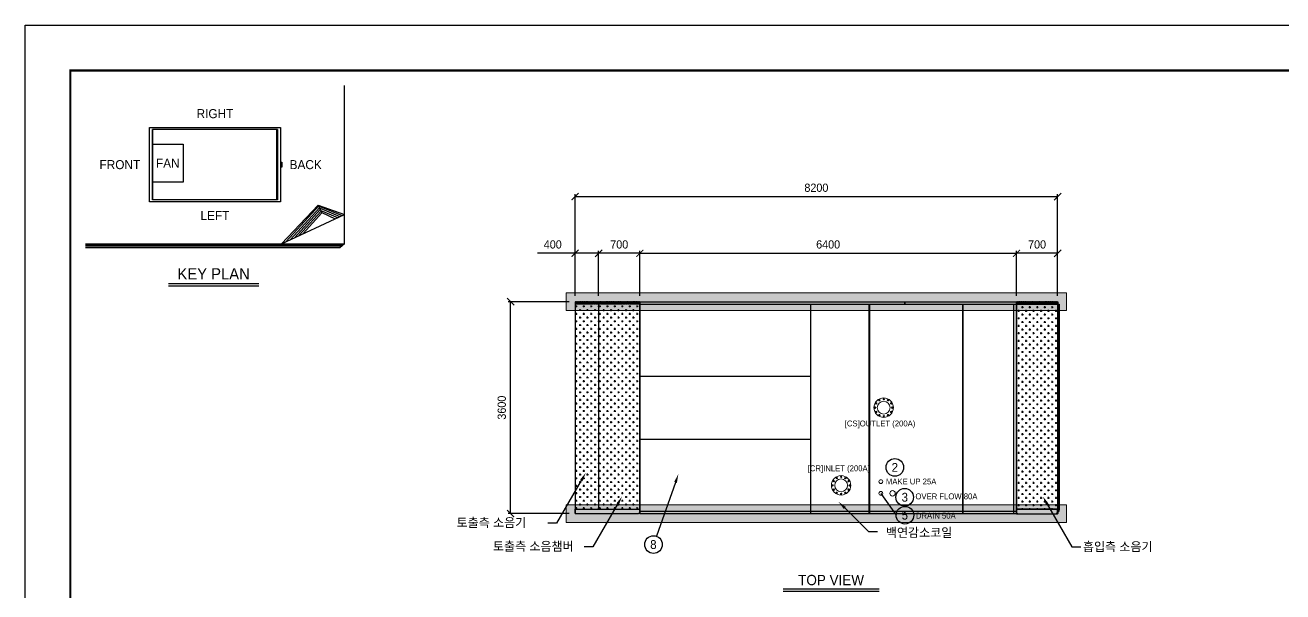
# Model space of a CAD drawing. Header units: millimetres. Extents: x 1817 to 34080, y 1746 to 24560.
# Drawn here: x 1817 to 23189, y 14934 to 24560 of the extents above; entities that cross this region are included whole.
import ezdxf
from ezdxf import colors
from ezdxf.entities.mleader import LeaderData, LeaderLine
from ezdxf.enums import TextEntityAlignment as Align
from ezdxf.math import Vec2, Vec3

# ---------------------------------------------------------------- set-up
doc = ezdxf.new("R2010")
doc.units = ezdxf.units.MM
for name, color, linetype in [('1.냉각탑', 8, 'Continuous'), ('SMS', 220, 'Continuous'), ('냉각탑', 4, 'Continuous'), ('냉각탑_box', 1, 'Continuous'), ('냉각탑_dim', 1, 'Continuous'), ('냉각탑_form', 1, 'Continuous'), ('냉각탑_text', 3, 'Continuous'), ('냉각탑_찬넬방진', 1, 'Continuous')]:
    doc.layers.add(name, color=color, linetype=linetype)
doc.styles.add('HY울릉도L', font='')
doc.styles.get("Standard").update_dxf_attribs({"font": 'arial.ttf'})
doc.styles.add('돋움', font='Dotum.ttf')
doc.styles.get('HY울릉도L').set_extended_font_data('HY울릉도L')
doc.dimstyles.new('성지DIM', dxfattribs={"dimtxt": 3.5, "dimasz": 3, "dimexe": 1, "dimexo": 2.5, "dimgap": 2, "dimtad": 1, "dimdec": 0, "dimzin": 3, "dimdsep": 46, "dimtxsty": 'HY울릉도L', "dimblk": 'ARCHTICK', "dimcen": -2, "dimclrd": 256, "dimclre": 256, "dimclrt": 7, "dimadec": 0, "dimazin": 0, "dimtfac": 1, "dimtdec": 0, "dimtofl": 0, "dimtmove": 0, "dimatfit": 3, "dimfxl": 1, "dimtolj": 1, "dimtzin": 0, "dimlwe": -1, "dimarcsym": 0})

# ---------------------------------------------------------------- blocks, each defined once
blk = doc.blocks.new('냉각탑form')
at = {"layer": 'Defpoints'}
blk.add_lwpolyline([(0, 297.07), (420.1, 297.07), (420.1, 0), (0, 0)], close=True, dxfattribs=at)
at = {"layer": '냉각탑_form', "const_width": 0.5}
blk.add_lwpolyline([(10, 287.07), (10, 10), (410.1, 10), (410.1, 287.07)], close=True, dxfattribs=at)
blk = doc.blocks.new('_ArchTick')
at = {"color": 0, "linetype": 'ByBlock', "const_width": 0.15}
blk.add_lwpolyline([(-0.5, -0.5), (0.5, 0.5)], dxfattribs=at)
blk = doc.blocks.new('*D743')
at = {"layer": 'Defpoints', "color": 0, "transparency": 16777216}
for p in [(19362, 21648), (11162, 19863), (19362, 19863)]:
    blk.add_point(p, dxfattribs=at)
at = {"layer": '냉각탑_dim', "transparency": 16777216}
for p, q in [((11162, 19963), (11162, 21688)), ((19362, 19963), (19362, 21688))]:
    blk.add_line(p, q, dxfattribs=at)
at = {"layer": '냉각탑_dim', "lineweight": -2, "transparency": 16777216}
blk.add_line((11162, 21648), (19362, 21648), dxfattribs=at)
at = {"layer": '냉각탑_dim', "lineweight": -2, "transparency": 16777216, "xscale": 120, "yscale": 120, "zscale": 120, "rotation": 180}
blk.add_blockref('_ArchTick', (11162, 21648), dxfattribs=at)
at = {"layer": '냉각탑_dim', "lineweight": -2, "transparency": 16777216, "xscale": 120, "yscale": 120, "zscale": 120}
blk.add_blockref('_ArchTick', (19362, 21648), dxfattribs=at)
at = {"layer": '냉각탑_dim', "color": 7, "transparency": 16777216, "insert": (15262, 21798), "char_height": 140, "attachment_point": 5, "style": 'HY울릉도L'}
blk.add_mtext('\\A1;8200', dxfattribs=at)
blk = doc.blocks.new('*D740')
at = {"layer": 'Defpoints', "color": 0, "transparency": 16777216}
for p in [(10066, 19863), (11162, 19863), (11162, 16263)]:
    blk.add_point(p, dxfattribs=at)
at = {"layer": '냉각탑_dim', "transparency": 16777216}
for p, q in [((11062, 19863), (10026, 19863)), ((11062, 16263), (10026, 16263))]:
    blk.add_line(p, q, dxfattribs=at)
at = {"layer": '냉각탑_dim', "lineweight": -2, "transparency": 16777216}
blk.add_line((10066, 16263), (10066, 19863), dxfattribs=at)
at = {"layer": '냉각탑_dim', "lineweight": -2, "transparency": 16777216, "xscale": 120, "yscale": 120, "zscale": 120}
for p, rotation in [((10066, 19863), 90), ((10066, 16263), 270)]:
    blk.add_blockref('_ArchTick', p, dxfattribs=dict(at, rotation=rotation))
at = {"layer": '냉각탑_dim', "color": 7, "transparency": 16777216, "insert": (9916, 18063), "char_height": 140, "attachment_point": 5, "rotation": 90, "style": 'HY울릉도L'}
blk.add_mtext('\\A1;3600', dxfattribs=at)
blk = doc.blocks.new('*D741')
at = {"layer": 'Defpoints', "color": 0, "transparency": 16777216}
for p in [(11162, 20685), (11162, 19861), (11562, 19861)]:
    blk.add_point(p, dxfattribs=at)
at = {"layer": '냉각탑_dim', "lineweight": -2, "transparency": 16777216}
for p, q in [((11162, 20685), (10522, 20685)), ((11562, 20685), (11162, 20685))]:
    blk.add_line(p, q, dxfattribs=at)
at = {"layer": '냉각탑_dim', "transparency": 16777216}
for p, q in [((11162, 19961), (11162, 20725)), ((11562, 19961), (11562, 20725))]:
    blk.add_line(p, q, dxfattribs=at)
at = {"layer": '냉각탑_dim', "lineweight": -2, "transparency": 16777216, "xscale": 120, "yscale": 120, "zscale": 120, "rotation": 180}
blk.add_blockref('_ArchTick', (11162, 20685), dxfattribs=at)
at = {"layer": '냉각탑_dim', "lineweight": -2, "transparency": 16777216, "xscale": 120, "yscale": 120, "zscale": 120}
blk.add_blockref('_ArchTick', (11562, 20685), dxfattribs=at)
at = {"layer": '냉각탑_dim', "color": 7, "transparency": 16777216, "insert": (10782, 20835), "char_height": 140, "attachment_point": 5, "style": 'HY울릉도L'}
blk.add_mtext('\\A1;400', dxfattribs=at)
blk = doc.blocks.new('*D742')
at = {"layer": 'Defpoints', "color": 0, "transparency": 16777216}
for p in [(11562, 20685), (11562, 19863), (12262, 19863)]:
    blk.add_point(p, dxfattribs=at)
at = {"layer": '냉각탑_dim', "transparency": 16777216}
for p, q in [((11562, 19963), (11562, 20725)), ((12262, 19963), (12262, 20725))]:
    blk.add_line(p, q, dxfattribs=at)
at = {"layer": '냉각탑_dim', "lineweight": -2, "transparency": 16777216}
blk.add_line((12262, 20685), (11562, 20685), dxfattribs=at)
at = {"layer": '냉각탑_dim', "lineweight": -2, "transparency": 16777216, "xscale": 120, "yscale": 120, "zscale": 120, "rotation": 180}
blk.add_blockref('_ArchTick', (11562, 20685), dxfattribs=at)
at = {"layer": '냉각탑_dim', "lineweight": -2, "transparency": 16777216, "xscale": 120, "yscale": 120, "zscale": 120}
blk.add_blockref('_ArchTick', (12262, 20685), dxfattribs=at)
at = {"layer": '냉각탑_dim', "color": 7, "transparency": 16777216, "insert": (11912, 20835), "char_height": 140, "attachment_point": 5, "style": 'HY울릉도L'}
blk.add_mtext('\\A1;700', dxfattribs=at)
blk = doc.blocks.new('*D744')
at = {"layer": 'Defpoints', "color": 0, "transparency": 16777216}
for p in [(18662, 20685), (12262, 19863), (18662, 19863)]:
    blk.add_point(p, dxfattribs=at)
at = {"layer": '냉각탑_dim', "transparency": 16777216}
for p, q in [((12262, 19963), (12262, 20725)), ((18662, 19963), (18662, 20725))]:
    blk.add_line(p, q, dxfattribs=at)
at = {"layer": '냉각탑_dim', "lineweight": -2, "transparency": 16777216}
blk.add_line((12262, 20685), (18662, 20685), dxfattribs=at)
at = {"layer": '냉각탑_dim', "lineweight": -2, "transparency": 16777216, "xscale": 120, "yscale": 120, "zscale": 120, "rotation": 180}
blk.add_blockref('_ArchTick', (12262, 20685), dxfattribs=at)
at = {"layer": '냉각탑_dim', "lineweight": -2, "transparency": 16777216, "xscale": 120, "yscale": 120, "zscale": 120}
blk.add_blockref('_ArchTick', (18662, 20685), dxfattribs=at)
at = {"layer": '냉각탑_dim', "color": 7, "transparency": 16777216, "insert": (15462, 20835), "char_height": 140, "attachment_point": 5, "style": 'HY울릉도L'}
blk.add_mtext('\\A1;6400', dxfattribs=at)
blk = doc.blocks.new('*D745')
at = {"layer": 'Defpoints', "color": 0, "transparency": 16777216}
for p in [(18662, 20685), (18662, 19863), (19362, 19863)]:
    blk.add_point(p, dxfattribs=at)
at = {"layer": '냉각탑_dim', "transparency": 16777216}
for p, q in [((18662, 19963), (18662, 20725)), ((19362, 19963), (19362, 20725))]:
    blk.add_line(p, q, dxfattribs=at)
at = {"layer": '냉각탑_dim', "lineweight": -2, "transparency": 16777216}
blk.add_line((19362, 20685), (18662, 20685), dxfattribs=at)
at = {"layer": '냉각탑_dim', "lineweight": -2, "transparency": 16777216, "xscale": 120, "yscale": 120, "zscale": 120, "rotation": 180}
blk.add_blockref('_ArchTick', (18662, 20685), dxfattribs=at)
at = {"layer": '냉각탑_dim', "lineweight": -2, "transparency": 16777216, "xscale": 120, "yscale": 120, "zscale": 120}
blk.add_blockref('_ArchTick', (19362, 20685), dxfattribs=at)
at = {"layer": '냉각탑_dim', "color": 7, "transparency": 16777216, "insert": (19012, 20835), "char_height": 140, "attachment_point": 5, "style": 'HY울릉도L'}
blk.add_mtext('\\A1;700', dxfattribs=at)
blk = doc.blocks.new('sound-out')
h = blk.add_hatch()
h.set_pattern_fill('CROSS', color=5, scale=10)
h.set_pattern_definition([(0, (267263.22, 183677.87), (63.5, 63.5), [31.75, -95.25]), (90, (267279.094, 183661.99), (-63.5, 63.5), [31.75, -95.25])])
h.paths.add_polyline_path([(950873, 172740), (950475, 172740), (950475, 169262), (950873, 169262)])
h = blk.add_hatch()
h.set_pattern_fill('CROSS', color=5, scale=10)
h.set_pattern_definition([(0, (267663.48, 183677.65), (63.5, 63.5), [31.75, -95.25]), (90, (267679.356, 183661.77), (-63.5, 63.5), [31.75, -95.25])])
h.paths.add_polyline_path([(951575, 172740), (950875, 172740), (950875, 169262), (951575, 169262)])
for p, q in [((950473, 172782), (950473, 169182)), ((950475, 172780), (950475, 172742)), ((950475, 172740), (950475, 169262)), ((950873, 172742), (950873, 169260)), ((951571, 172780), (951571, 172742)), ((950475, 169260), (951571, 169260)), ((950475, 169184), (950475, 169260)), ((950498, 169184), (950498, 169182)), ((950498, 169182), (951548, 169182)), ((951548, 169184), (951548, 169182)), ((951571, 169184), (951571, 169260))]:
    blk.add_line(p, q)
at = {"lineweight": 5}
for p, q in [((950473, 172782), (951573, 172782)), ((950873, 172742), (950873, 172780)), ((951571, 169260), (951571, 172742)), ((951573, 172782), (951573, 169182)), ((951548, 169182), (951571, 169182)), ((951571, 169182), (951573, 169182))]:
    blk.add_line(p, q, dxfattribs=at)
at = {"ltscale": 500}
for p, q in [((950475, 172780), (951571, 172780)), ((950473, 169182), (950498, 169182)), ((950475, 169184), (950498, 169184)), ((951571, 169184), (951548, 169184))]:
    blk.add_line(p, q, dxfattribs=at)
at = {"layer": 'SMS', "color": 5, "elevation": 0}
for points in [[(950952, 172742, -0.420076), (950947, 172752), (950952, 172770, 1.449198), (950937, 172770), (950942, 172752, -0.524856), (950935, 172741, -0.524856), (950927, 172752), (950932, 172770, 1.449198), (950917, 172770), (950922, 172752, -0.524856), (950915, 172741, -0.524856), (950907, 172752), (950912, 172770, 1.449198), (950897, 172770), (950902, 172752, -0.524856), (950895, 172741, -0.524856), (950887, 172752), (950892, 172770, 1.449198), (950877, 172770), (950882, 172752, -0.524856), (950875, 172741, -0.524856), (950867, 172752), (950872, 172770, 1.449198), (950857, 172770), (950862, 172752, -0.524856), (950855, 172741, -0.524856), (950847, 172752), (950852, 172770, 1.449198), (950837, 172770), (950842, 172752, -0.524856), (950835, 172741, -0.524856), (950827, 172752), (950832, 172770, 1.449198), (950817, 172770), (950822, 172752, -0.524856), (950815, 172741, -0.524856), (950807, 172752), (950812, 172770, 1.449198), (950797, 172770), (950802, 172752, -0.524856), (950795, 172741, -0.524856), (950788, 172752), (950792, 172770, 1.449198), (950778, 172770), (950782, 172752, -0.524856), (950775, 172741, -0.524856), (950768, 172752), (950773, 172770, 1.449198), (950758, 172770), (950763, 172752, -0.524856), (950755, 172741, -0.524856), (950748, 172752), (950753, 172770, 1.449198), (950738, 172770), (950743, 172752, -0.524856), (950735, 172741, -0.524856), (950728, 172752), (950733, 172770, 1.449198), (950718, 172770), (950723, 172752, -0.524856), (950715, 172741, -0.524856), (950708, 172752), (950713, 172770, 1.449198), (950698, 172770), (950703, 172752, -0.524856), (950695, 172741, -0.524856), (950688, 172752), (950693, 172770, 1.449198), (950678, 172770), (950683, 172752, -0.524856), (950675, 172741, -0.524856), (950668, 172752), (950673, 172770, 1.449198), (950658, 172770), (950663, 172752, -0.524856), (950655, 172741, -0.524856), (950648, 172752), (950653, 172770, 1.449198), (950638, 172770), (950643, 172752, -0.524856), (950635, 172741, -0.524856), (950628, 172752), (950633, 172770, 1.449198), (950618, 172770), (950623, 172752, -0.524856), (950615, 172741, -0.524856), (950608, 172752), (950613, 172770, 1.449198), (950598, 172770), (950603, 172752, -0.524856), (950595, 172741, -0.524856), (950588, 172752), (950593, 172770, 1.449198), (950578, 172770), (950583, 172752, -0.524856), (950576, 172741, -0.524856), (950568, 172752), (950573, 172770, 1.449198), (950558, 172770), (950563, 172752, -0.524856), (950556, 172741, -0.524856), (950548, 172752), (950553, 172770, 1.449198), (950538, 172770), (950543, 172752, -0.524856), (950536, 172741, -0.524856), (950528, 172752), (950533, 172770, 1.449198), (950518, 172770), (950523, 172752, -0.524856), (950516, 172741, -0.524856), (950508, 172752), (950513, 172770, 1.449198), (950498, 172770), (950503, 172752, -0.524856), (950496, 172741, -0.524856), (950488, 172752), (950493, 172770, 1.449198), (950478, 172770), (950483, 172752, -0.420076), (950478, 172742, -0.420076)], [(951373, 172741, -0.500631), (951366, 172752), (951371, 172770, 1.449198), (951356, 172770), (951361, 172752, -0.524856), (951354, 172741, -0.524856), (951346, 172752), (951351, 172770, 1.449198), (951336, 172770), (951341, 172752, -0.524856), (951334, 172741, -0.524856), (951326, 172752), (951331, 172770, 1.449198), (951316, 172770), (951321, 172752, -0.524856), (951314, 172741, -0.524856), (951306, 172752), (951311, 172770, 1.449198), (951296, 172770), (951301, 172752, -0.524856), (951294, 172741, -0.524856), (951286, 172752), (951291, 172770, 1.449198), (951276, 172770), (951281, 172752, -0.524856), (951274, 172741, -0.524856), (951266, 172752), (951271, 172770, 1.449198), (951256, 172770), (951261, 172752, -0.524856), (951254, 172741, -0.524856), (951246, 172752), (951251, 172770, 1.449198), (951236, 172770), (951241, 172752, -0.524856), (951234, 172741, -0.524856), (951226, 172752), (951231, 172770, 1.449198), (951216, 172770), (951221, 172752, -0.524856), (951214, 172741, -0.524856), (951206, 172752), (951211, 172770, 1.449198), (951196, 172770), (951201, 172752, -0.524856), (951194, 172741, -0.524856), (951187, 172752), (951191, 172770, 1.449198), (951177, 172770), (951181, 172752, -0.524856), (951174, 172741, -0.524856), (951167, 172752), (951172, 172770, 1.449198), (951157, 172770), (951162, 172752, -0.524856), (951154, 172741, -0.524856), (951147, 172752), (951152, 172770, 1.449198), (951137, 172770), (951142, 172752, -0.524856), (951134, 172741, -0.524856), (951127, 172752), (951132, 172770, 1.449198), (951117, 172770), (951122, 172752, -0.524856), (951114, 172741, -0.524856), (951107, 172752), (951112, 172770, 1.449198), (951097, 172770), (951102, 172752, -0.524856), (951094, 172741, -0.524856), (951087, 172752), (951092, 172770, 1.449198), (951077, 172770), (951082, 172752, -0.524856), (951074, 172741, -0.524856), (951067, 172752), (951072, 172770, 1.449198), (951057, 172770), (951062, 172752, -0.524856), (951054, 172741, -0.524856), (951047, 172752), (951052, 172770, 1.449198), (951037, 172770), (951042, 172752, -0.524856), (951034, 172741, -0.524856), (951027, 172752), (951032, 172770, 1.449198), (951017, 172770), (951022, 172752, -0.524856), (951014, 172741, -0.524856), (951007, 172752), (951012, 172770, 1.449198), (950997, 172770), (951002, 172752, -0.524856), (950994, 172741, -0.524856), (950987, 172752), (950992, 172770, 1.449198), (950977, 172770), (950982, 172752, -0.524856), (950975, 172741, -0.524856), (950967, 172752), (950972, 172770, 1.449198), (950957, 172770), (950962, 172752, -0.524856), (950955, 172741, -0.524856), (950947, 172752), (950952, 172770, 1.449198), (950937, 172770), (950942, 172752, -0.524856), (950935, 172741, -0.417249), (950927, 172749)], [(951570, 172742, -0.420076), (951566, 172752), (951571, 172770, 1.449198), (951556, 172770), (951561, 172752, -0.524856), (951553, 172741, -0.524856), (951546, 172752), (951551, 172770, 1.449198), (951536, 172770), (951541, 172752, -0.524856), (951533, 172741, -0.524856), (951526, 172752), (951531, 172770, 1.449198), (951516, 172770), (951521, 172752, -0.524856), (951513, 172741, -0.524856), (951506, 172752), (951511, 172770, 1.449198), (951496, 172770), (951501, 172752, -0.524856), (951493, 172741, -0.524856), (951486, 172752), (951491, 172770, 1.449198), (951476, 172770), (951481, 172752, -0.524856), (951473, 172741, -0.524856), (951466, 172752), (951471, 172770, 1.449198), (951456, 172770), (951461, 172752, -0.524856), (951453, 172741, -0.524856), (951446, 172752), (951451, 172770, 1.449198), (951436, 172770), (951441, 172752, -0.524856), (951433, 172741, -0.524856), (951426, 172752), (951431, 172770, 1.449198), (951416, 172770), (951421, 172752, -0.524856), (951413, 172741, -0.524856), (951406, 172752), (951411, 172770, 1.449198), (951396, 172770), (951401, 172752, -0.524856), (951393, 172741, -0.524856), (951386, 172752), (951391, 172770, 1.449198), (951376, 172770), (951381, 172752, -0.524856), (951374, 172741, -0.524856), (951366, 172752), (951371, 172770, 1.449198), (951356, 172770), (951361, 172752, -0.524856), (951354, 172741, -0.417249), (951346, 172749)]]:
    blk.add_lwpolyline(points, format="xyb", dxfattribs=at)
at = {"layer": '냉각탑_찬넬방진', "ltscale": 150}
blk.add_line((950473, 169182), (950529, 169182), dxfattribs=at)
blk = doc.blocks.new('SOUND-IN')
h = blk.add_hatch()
h.set_pattern_fill('CROSS', color=5, scale=10)
h.set_pattern_definition([(0, (273763.22, 183601.135), (63.5, 63.5), [31.75, -95.25]), (90, (273779.095, 183585.26), (-63.5, 63.5), [31.75, -95.25])])
h.paths.add_polyline_path([(957673, 172663), (956975, 172663), (956975, 169185), (957673, 169185)])
at = {"ltscale": 500}
h = blk.add_hatch(dxfattribs=at)
h.set_pattern_fill('ANSI37', color=251, scale=200)
h.set_pattern_definition([(45, (926298.806, 156596.986), (-17.67767, 17.67767), []), (135, (926298.806, 156596.986), (-17.67767, -17.67767), [])])
h.paths.add_polyline_path([(957698, 172041), (957698, 172663), (957676, 172663), (957676, 169148), (957698, 169148), (957698, 169170)])
for p, q in [((956973, 172703), (956973, 172705)), ((956973, 172705), (957673, 172705)), ((956975, 172704), (957671, 172704)), ((956973, 169105), (956998, 169105)), ((956975, 169107), (956998, 169107)), ((957671, 169107), (957648, 169107)), ((957673, 169105), (957648, 169105))]:
    blk.add_line(p, q, dxfattribs=at)
for p, q in [((956973, 172705), (956973, 169105)), ((956975, 172704), (956975, 172665)), ((957671, 172704), (957671, 172665)), ((957673, 172705), (957673, 169105)), ((956975, 172665), (957673, 172665)), ((956975, 172663), (957673, 172663)), ((956975, 172663), (956975, 169185)), ((957673, 172665), (957673, 169184)), ((956975, 169185), (957673, 169185)), ((956975, 169184), (957671, 169184)), ((956975, 169107), (956975, 169184)), ((956998, 169107), (956998, 169105)), ((956998, 169105), (957648, 169105)), ((957648, 169107), (957648, 169105)), ((957671, 169107), (957671, 169184))]:
    blk.add_line(p, q)
at = {"color": 251, "ltscale": 500}
for p, q in [((957673, 172702), (957676, 172702)), ((957673, 172702), (957673, 169108)), ((957676, 172702), (957676, 169108)), ((957676, 172666), (957701, 172666)), ((957676, 172663), (957698, 172663)), ((957698, 172663), (957698, 172641)), ((957698, 172641), (957701, 172641)), ((957698, 169170), (957698, 172641)), ((957701, 172666), (957701, 172641)), ((957701, 172641), (957701, 169170)), ((957673, 169108), (957676, 169108)), ((957676, 169148), (957698, 169148)), ((957676, 169145), (957701, 169145)), ((957698, 169148), (957698, 169170)), ((957698, 169170), (957701, 169170)), ((957701, 169145), (957701, 169170))]:
    blk.add_line(p, q, dxfattribs=at)
at = {"color": 7, "lineweight": 13, "ltscale": 2.5}
for p in [(956973, 169602), (956973, 169109)]:
    blk.add_line(p, (956973, 169588), dxfattribs=at)
at = {"layer": 'SMS', "color": 5, "elevation": 0}
for points in [[(957452, 172665, -0.420076), (957447, 172675), (957452, 172694, 1.449198), (957437, 172694), (957442, 172675, -0.524856), (957435, 172664, -0.524856), (957427, 172675), (957432, 172694, 1.449198), (957417, 172694), (957422, 172675, -0.524856), (957415, 172664, -0.524856), (957407, 172675), (957412, 172694, 1.449198), (957397, 172694), (957402, 172675, -0.524856), (957395, 172664, -0.524856), (957387, 172675), (957392, 172694, 1.449198), (957377, 172694), (957382, 172675, -0.524856), (957375, 172664, -0.524856), (957367, 172675), (957372, 172694, 1.449198), (957357, 172694), (957362, 172675, -0.524856), (957355, 172664, -0.524856), (957347, 172675), (957352, 172694, 1.449198), (957337, 172694), (957342, 172675, -0.524856), (957335, 172664, -0.524856), (957327, 172675), (957332, 172694, 1.449198), (957317, 172694), (957322, 172675, -0.524856), (957315, 172664, -0.524856), (957307, 172675), (957312, 172694, 1.449198), (957297, 172694), (957302, 172675, -0.524856), (957295, 172664, -0.524856), (957288, 172675), (957292, 172694, 1.449198), (957278, 172694), (957282, 172675, -0.524856), (957275, 172664, -0.524856), (957268, 172675), (957273, 172694, 1.449198), (957258, 172694), (957263, 172675, -0.524856), (957255, 172664, -0.524856), (957248, 172675), (957253, 172694, 1.449198), (957238, 172694), (957243, 172675, -0.524856), (957235, 172664, -0.524856), (957228, 172675), (957233, 172694, 1.449198), (957218, 172694), (957223, 172675, -0.524856), (957215, 172664, -0.524856), (957208, 172675), (957213, 172694, 1.449198), (957198, 172694), (957203, 172675, -0.524856), (957195, 172664, -0.524856), (957188, 172675), (957193, 172694, 1.449198), (957178, 172694), (957183, 172675, -0.524856), (957175, 172664, -0.524856), (957168, 172675), (957173, 172694, 1.449198), (957158, 172694), (957163, 172675, -0.524856), (957155, 172664, -0.524856), (957148, 172675), (957153, 172694, 1.449198), (957138, 172694), (957143, 172675, -0.524856), (957135, 172664, -0.524856), (957128, 172675), (957133, 172694, 1.449198), (957118, 172694), (957123, 172675, -0.524856), (957115, 172664, -0.524856), (957108, 172675), (957113, 172694, 1.449198), (957098, 172694), (957103, 172675, -0.524856), (957095, 172664, -0.524856), (957088, 172675), (957093, 172694, 1.449198), (957078, 172694), (957083, 172675, -0.524856), (957076, 172664, -0.524856), (957068, 172675), (957073, 172694, 1.449198), (957058, 172694), (957063, 172675, -0.524856), (957056, 172664, -0.524856), (957048, 172675), (957053, 172694, 1.449198), (957038, 172694), (957043, 172675, -0.524856), (957036, 172664, -0.524856), (957028, 172675), (957033, 172694, 1.449198), (957018, 172694), (957023, 172675, -0.524856), (957016, 172664, -0.524856), (957008, 172675), (957013, 172694, 1.449198), (956998, 172694), (957003, 172675, -0.524856), (956996, 172664, -0.524856), (956988, 172675), (956993, 172694, 1.449198), (956978, 172694), (956983, 172675, -0.420076), (956978, 172665, -0.420076)], [(957671, 172700, 0.968257), (957657, 172694), (957662, 172675, -0.524856), (957654, 172664, -0.524856), (957647, 172675), (957652, 172694, 1.449198), (957637, 172694), (957642, 172675, -0.524856), (957634, 172664, -0.524856), (957627, 172675), (957632, 172694, 1.449198), (957617, 172694), (957622, 172675, -0.524856), (957614, 172664, -0.524856), (957607, 172675), (957612, 172694, 1.449198), (957597, 172694), (957602, 172675, -0.524856), (957594, 172664, -0.524856), (957587, 172675), (957592, 172694, 1.449198), (957577, 172694), (957582, 172675, -0.524856), (957574, 172664, -0.524856), (957567, 172675), (957572, 172694, 1.449198), (957557, 172694), (957562, 172675, -0.524856), (957554, 172664, -0.524856), (957547, 172675), (957552, 172694, 1.449198), (957537, 172694), (957542, 172675, -0.524856), (957534, 172664, -0.524856), (957527, 172675), (957532, 172694, 1.449198), (957517, 172694), (957522, 172675, -0.524856), (957514, 172664, -0.524856), (957507, 172675), (957512, 172694, 1.449198), (957497, 172694), (957502, 172675, -0.524856), (957494, 172664, -0.524856), (957487, 172675), (957492, 172694, 1.449198), (957477, 172694), (957482, 172675, -0.524856), (957475, 172664, -0.524856), (957467, 172675), (957472, 172694, 1.449198), (957457, 172694), (957462, 172675, -0.524856), (957455, 172664, -0.524856), (957447, 172675), (957452, 172694, 1.449198), (957437, 172694), (957442, 172675, -0.420076), (957437, 172665)], [(957671, 172665, -0.420076), (957667, 172675), (957672, 172694)]]:
    blk.add_lwpolyline(points, format="xyb", dxfattribs=at)
at = {"layer": '냉각탑_찬넬방진', "ltscale": 150}
blk.add_line((957616, 169105), (957673, 169105), dxfattribs=at)
blk = doc.blocks.new('4')
at = {"color": 7}
for p, q in [((12260, 19863), (12260, 16263)), ((12262, 19863), (12262, 16263)), ((18662, 19863), (18662, 16263)), ((18662, 16263), (18662, 19863))]:
    blk.add_line(p, q, dxfattribs=at)
for p, q in [((12260, 19771), (12260, 19821)), ((12262, 19821), (12262, 19863)), ((12262, 19863), (18262, 19863)), ((12262, 19863), (16246, 19863)), ((12262, 19821), (16364, 19821)), ((12262, 18149), (12262, 19819)), ((12262, 19819), (15162, 19819)), ((15162, 19819), (18662, 19819)), ((16160, 16263), (16160, 19819)), ((16646, 19863), (18662, 19863)), ((16764, 19821), (16764, 19863)), ((16766, 19821), (18662, 19821)), ((16766, 19819), (17751, 19819)), ((17753, 19819), (18618, 19819)), ((18618, 16263), (18618, 19819)), ((18620, 19819), (18662, 19819)), ((18620, 16263), (18620, 19819)), ((18662, 19821), (18662, 19863)), ((18662, 16263), (18662, 19819)), ((12262, 18599), (15162, 18599)), ((12262, 18598), (15162, 18598)), ((12262, 17078), (12262, 18148)), ((12262, 17528), (15162, 17528)), ((12262, 17526), (15162, 17526)), ((12262, 16263), (12262, 17076)), ((12260, 16355), (12260, 16305)), ((12262, 16306), (15162, 16306)), ((12262, 16263), (12262, 16305)), ((12262, 16305), (16646, 16305)), ((12262, 16263), (16646, 16263)), ((15162, 16307), (18618, 16307)), ((16644, 16307), (17751, 16307)), ((16646, 16305), (18662, 16305)), ((16646, 16263), (18662, 16263)), ((16764, 16263), (16764, 16305)), ((17753, 16307), (18618, 16307)), ((18620, 16307), (18662, 16307)), ((18662, 16263), (18662, 16305))]:
    blk.add_line(p, q)
at = {"ltscale": 500}
blk.add_line((15162, 19819), (15162, 16263), dxfattribs=at)
at = {"color": 7, "lineweight": 35}
for p, q in [((16162, 19819), (16162, 16263)), ((16766, 19863), (16766, 19821)), ((17751, 19819), (17751, 16263)), ((17753, 19819), (17753, 16263)), ((16766, 16305), (16766, 16263))]:
    blk.add_line(p, q, dxfattribs=at)
at = {"layer": '1.냉각탑', "lineweight": 13}
for centre, radius in [((16406, 18063), 165), ((16406, 18063), 109), ((16333, 18188), 11.5), ((16406, 18208), 11.5), ((16478, 18188), 11.5), ((16261, 18063), 11.5), ((16280, 18135), 11.5), ((16280, 17990), 11.5), ((16532, 18135), 11.5), ((16532, 17990), 11.5), ((16551, 18063), 11.5), ((16333, 17937), 11.5), ((16406, 17918), 11.5), ((16478, 17937), 11.5), ((15682, 16743), 165), ((15682, 16888), 11.5), ((15537, 16743), 11.5), ((15556, 16815), 11.5), ((15556, 16670), 11.5), ((15682, 16743), 109), ((15609, 16868), 11.5), ((15754, 16868), 11.5), ((15808, 16815), 11.5), ((15808, 16670), 11.5), ((15827, 16743), 11.5), ((15609, 16617), 11.5), ((15682, 16598), 11.5), ((15754, 16617), 11.5)]:
    blk.add_circle(centre, radius, dxfattribs=at)
at = {"layer": '1.냉각탑', "lineweight": 5}
for centre, radius in [((16356, 16807), 32.5), ((16356, 16607), 32.5), ((16556, 16607), 46)]:
    blk.add_circle(centre, radius, dxfattribs=at)
at = {"layer": '냉각탑_dim'}
blk.add_line((16356, 16607), (16617, 16237), dxfattribs=at)
at = {"layer": '냉각탑_dim', "linetype": 'ByBlock', "lineweight": -2}
for centre in [(16595, 17048), (16762, 16541)]:
    blk.add_circle(centre, 150, dxfattribs=at)
at = {"layer": '냉각탑_dim'}
blk.add_solid([(12845, 16802), (12917, 16935), (12892, 16785)], dxfattribs=at)
at = {"lineweight": 5}
for name, p in [('sound-out', (-939311, -152919)), ('SOUND-IN', (-938311, -152843))]:
    blk.add_blockref(name, p, dxfattribs=at)
at = {"layer": '1.냉각탑', "style": '돋움'}
for s, p in [('[CS]OUTLET (200A)', (15744, 17794)), ('[CR]INLET (200A)', (15115, 17033)), ('MAKE UP 25A', (16443, 16809)), ('OVER FLOW 80A', (16945, 16556))]:
    blk.add_text(s, height=100, dxfattribs=at).set_placement(p, align=Align.MIDDLE_LEFT)
at = {"layer": '냉각탑_text', "style": '돋움'}
for s, p in [('2', (16595, 17048)), ('3', (16764, 16541))]:
    blk.add_text(s, height=150, dxfattribs=at).set_placement(p, align=Align.MIDDLE_CENTER)

msp = doc.modelspace()

# ---------------------------------------------------------------- hatches: boundary and pattern name
h = msp.add_hatch()
h.set_pattern_fill('AR-CONC', color=4)
h.set_pattern_definition([(50, (-316943.46, -182270.91), (182.18467, -15.939086), [19.05, -209.55]), (355, (-316943.46, -182270.91), (-35.24342, 191.056845), [15.24, -167.64058]), (100.451445, (-316928.28, -182272.24), (146.94125, 175.11775), [16.19001, -178.090245]), (46.1842, (-316943.46, -182220.1), (271.07904, -42.04233), [28.575, -314.325]), (96.63556, (-316920.87, -182223.61), (237.40413, 247.42612), [24.28502, -267.1356]), (351.18415, (-316943.46, -182220.1), (237.40413, 247.42612), [22.85997, -251.45973]), (21, (-316918.06, -182232.81), (151.61439, -102.2652), [19.05, -209.55]), (326, (-316918.06, -182232.81), (61.80203, 184.18797), [15.24, -167.64]), (71.451445, (-316905.42, -182241.33), (213.41642, 81.92277), [16.19001, -178.08994]), (37.5, (-316943.46, -182270.91), (3.088603, 84.555039), [0, -165.608, 0, -170.18, 0, -168.275]), (7.5, (-316943.46, -182270.91), (66.819663, 100.180575), [0, -97.028, 0, -161.798, 0, -64.135]), (327.5, (-317000.1, -182270.91), (135.590595, -5.728744), [0, -63.5, 0, -198.12, 0, -262.89]), (317.5, (-317025.5, -182270.91), (148.12918, 25.42649), [0, -82.55, 0, -131.572, 0, -186.69])])
edge = h.paths.add_edge_path()
edge.add_line((11161.5, 19712.6), (19511.4, 19712.6))
edge.add_line((19511.4, 19712.6), (19511.6, 20012.5))
edge.add_line((19511.6, 20012.5), (11011.6, 20012.6))
edge.add_line((11011.6, 20012.6), (11011.5, 19712.6))
h = msp.add_hatch()
h.set_pattern_fill('AR-CONC', color=4)
h.set_pattern_definition([(50, (-316943.06, -185870.91), (182.18467, -15.939086), [19.05, -209.55]), (355, (-316943.06, -185870.91), (-35.24342, 191.056845), [15.24, -167.64058]), (100.451445, (-316927.88, -185872.24), (146.94125, 175.11775), [16.19001, -178.090245]), (46.1842, (-316943.06, -185820.1), (271.07904, -42.04233), [28.575, -314.325]), (96.63556, (-316920.47, -185823.61), (237.40413, 247.42612), [24.28502, -267.1356]), (351.18415, (-316943.06, -185820.1), (237.40413, 247.42612), [22.85997, -251.45973]), (21, (-316917.66, -185832.81), (151.61439, -102.2652), [19.05, -209.55]), (326, (-316917.66, -185832.81), (61.80203, 184.18797), [15.24, -167.64]), (71.451445, (-316905.02, -185841.33), (213.41642, 81.92277), [16.19001, -178.08994]), (37.5, (-316943.06, -185870.91), (3.088603, 84.555039), [0, -165.608, 0, -170.18, 0, -168.275]), (7.5, (-316943.06, -185870.91), (66.819663, 100.180575), [0, -97.028, 0, -161.798, 0, -64.135]), (327.5, (-316999.7, -185870.91), (135.590595, -5.728744), [0, -63.5, 0, -198.12, 0, -262.89]), (317.5, (-317025.1, -185870.91), (148.12918, 25.42649), [0, -82.55, 0, -131.572, 0, -186.69])])
edge = h.paths.add_edge_path()
edge.add_line((11161.9, 16112.6), (19511.8, 16112.6))
edge.add_line((19511.8, 16112.6), (19512, 16412.5))
edge.add_line((19512, 16412.5), (11012, 16412.6))
edge.add_line((11012, 16412.6), (11011.9, 16112.6))

# ---------------------------------------------------------------- linework, layer by layer
at = {"lineweight": 5, "elevation": 0}
msp.add_lwpolyline([(11011.5, 19712.6), (19511.5, 19712.6), (19511.5, 20012.6), (11011.5, 20012.6)], close=True, dxfattribs=at)
at = {"lineweight": 5}
msp.add_lwpolyline([(11011.9, 16112.6), (19511.9, 16112.6), (19511.9, 16412.6), (11011.9, 16412.6)], close=True, dxfattribs=at)
at = {"layer": '냉각탑', "ltscale": 30}
for p, q in [((3980.5, 22790.4), (3980.5, 21591.9)), ((3980.5, 21591.9), (3980.5, 22790.4)), ((6103.2, 22790.4), (3980.5, 22790.4)), ((6093.1, 21591.9), (6093.1, 22790.4)), ((6103.2, 21591.9), (6103.2, 22790.4)), ((6103.2, 22790.4), (6103.2, 21591.9)), ((6153.7, 22227.8), (6153.7, 22154.5)), ((6103.2, 21591.9), (3980.5, 21591.9))]:
    msp.add_line(p, q, dxfattribs=at)
for points in [[(6153.7, 22823.3), (6153.7, 21559.1), (3928.7, 21559.1), (3928.7, 22823.3)], [(3980.5, 22536.4), (4500.5, 22536.4), (4500.9, 21892.9), (3980.5, 21892.9)], [(6163.3, 22235.9), (6169.7, 22235.9), (6169.7, 22146.4), (6163.3, 22146.4)], [(6169.7, 22235.9), (6176.1, 22235.9), (6176.1, 22146.4), (6169.7, 22146.4)]]:
    msp.add_lwpolyline(points, close=True, dxfattribs=at)
at = {"layer": '냉각탑_box'}
for p, q in [((7241.8, 20846.2), (7241.8, 23536.1)), ((6172.9, 20846.2), (6793.2, 21501.9)), ((6247, 20880.8), (6811.3, 21494.3)), ((6321.2, 20915.5), (6823.7, 21463.6)), ((6395.3, 20950.1), (6836, 21432.9)), ((6469.5, 20984.8), (6848.3, 21402.2)), ((6793.2, 21501.9), (7241.8, 21345.6)), ((6793.2, 21501.9), (6860.6, 21371.5)), ((6813.9, 21488.1), (7202.7, 21327.4)), ((6828.7, 21451.1), (7163.7, 21309.1)), ((6843.6, 21414.1), (7124.7, 21290.9)), ((6858.4, 21377.1), (7085.7, 21272.7)), ((6172.9, 20846.2), (7241.8, 21345.6)), ((6543.6, 21019.4), (6860.6, 21371.5)), ((2840.7, 20846.2), (7241.8, 20846.2)), ((2840.7, 20833.4), (7226.3, 20833.4)), ((2840.7, 20809.8), (7197.8, 20809.8)), ((2840.7, 20786.3), (7169.3, 20786.3)), ((7241.8, 20846.2), (7169.3, 20786.3)), ((4251.2, 20169.8), (5787.2, 20169.8)), ((4251.2, 20131.4), (5787.2, 20131.4)), ((14695.3, 14983.4), (16328.6, 14983.4)), ((14695.3, 14948.4), (16328.6, 14948.4))]:
    msp.add_line(p, q, dxfattribs=at)
at = {"layer": '냉각탑_dim', "linetype": 'ByBlock', "lineweight": -2, "elevation": 0}
msp.add_lwpolyline([(12868.1, 16793.7), (12546.2, 15878.6)], dxfattribs=at)
at = {"layer": '냉각탑_dim', "linetype": 'ByBlock', "lineweight": -2}
for centre in [(16766.9, 16236.7), (12494, 15738)]:
    msp.add_circle(centre, 150, dxfattribs=at)

# ---------------------------------------------------------------- block references
msp.add_blockref('4', (0, 0))
at = {"layer": '냉각탑_form', "xscale": 76.7980057517581, "yscale": 76.7980057517581, "zscale": 76.7980057517581}
msp.add_blockref('냉각탑form', (1816.5, 1745.7), dxfattribs=at)

# ---------------------------------------------------------------- texts
at = {"layer": '1.냉각탑', "style": '돋움'}
msp.add_text('DRAIN 50A', height=100, dxfattribs=at).set_placement((16952.8, 16228.4), align=Align.MIDDLE_LEFT)
at = {"layer": '냉각탑_text', "style": '돋움'}
for s, height, p in [('RIGHT', 153.6, (5041.8, 23057.6)), ('FRONT', 153.6, (3426.1, 22191.2)), ('FAN', 153.6, (4240.7, 22214.6)), ('BACK', 153.6, (6583.8, 22191.2)), ('LEFT', 153.6, (5041.8, 21325.5)), ('KEY PLAN', 192, (5019.2, 20336.2)), ('5', 150, (16765, 16236.9)), ('8', 150, (12492.2, 15738.2)), ('TOP VIEW', 175, (15511.9, 15135))]:
    msp.add_text(s, height=height, dxfattribs=at).set_placement(p, align=Align.MIDDLE_CENTER)
for s, p in [('토출측 소음기', (9147.9, 16109)), ('백연감소코일', (16443, 15940.5)), ('토출측 소음챔버', (9765.3, 15707)), ('흡입측 소음기', (19791, 15700))]:
    msp.add_text(s, height=150, dxfattribs=at).set_placement(p, align=Align.MIDDLE_LEFT)

# ---------------------------------------------------------------- dimensions: what is measured, and where the dimension line sits
at = {"layer": '냉각탑_dim'}
for base, p1, p2, picture, middle in [((19361.9, 21647.7), (11161.5, 19862.6), (19361.9, 19862.6), '*D743', (15261.7, 21797.7)), ((11161.5, 20685), (11561.5, 19861), (11161.5, 19861), '*D741', (10781.5, 20835)), ((11561.5, 20685.2), (12261.9, 19862.6), (11561.5, 19862.6), '*D742', (11911.7, 20835.2)), ((18661.9, 20685.2), (12261.9, 19862.6), (18661.9, 19862.6), '*D744', (15461.9, 20835.2)), ((18661.9, 20685.2), (19361.9, 19862.6), (18661.9, 19862.6), '*D745', (19011.9, 20835.2))]:
    dim = msp.add_linear_dim(base=base, p1=p1, p2=p2, dimstyle='성지DIM', override={"dimscale": 40}, dxfattribs=at)
    dim.commit()
    dim.dimension.update_dxf_attribs({"geometry": picture, "text_midpoint": middle})
dim = msp.add_linear_dim(base=(10066.3, 19862.6), p1=(11161.5, 16262.6), p2=(11161.5, 19862.6), angle=90, dimstyle='성지DIM', override={"dimscale": 40}, dxfattribs=at)
dim.commit()
dim.dimension.update_dxf_attribs({"geometry": '*D740', "text_midpoint": (9916.3, 18062.6)})

# ---------------------------------------------------------------- leaders
ml = msp.add_multileader_mtext('Standard', dxfattribs=at)
ml.set_content('')
ml.set_leader_properties(color=256)
ml.build(insert=Vec2(0, 0))
ml.multileader.update_dxf_attribs({"text_right_attachment_type": 6, "dogleg_length": 5, "arrow_head_size": 150, "scale": 30})
ctx = ml.context
ctx.base_point, ctx.scale, ctx.char_height, ctx.arrow_head_size, ctx.landing_gap_size, ctx.plane_origin = Vec3(10697.4, 16099.1), 30, 5.4, 150, 2.7, Vec3(11342.2, 16956)
ctx.right_attachment, ctx.text_align_type = 6, 2
notes = []
notes.append((ctx, [(0, (1, 1, 0), (10847.4, 16099.1), (-1, 0), 150, [(0, [(11342.2, 16956)], 0, [])])]))
ctx.mtext, ml.multileader.dxf.content_type = None, 0
ml = msp.add_multileader_mtext('Standard', dxfattribs=at)
ml.set_content('')
ml.set_leader_properties(color=256)
ml.build(insert=Vec2(0, 0))
ml.multileader.update_dxf_attribs({"text_right_attachment_type": 6, "dogleg_length": 5, "arrow_head_size": 150, "scale": 30})
ctx = ml.context
ctx.base_point, ctx.scale, ctx.char_height, ctx.arrow_head_size, ctx.landing_gap_size, ctx.plane_origin = Vec3(11314.9, 15697), 30, 5.4, 150, 2.7, Vec3(11959.6, 16554)
ctx.right_attachment, ctx.text_align_type = 6, 2
notes.append((ctx, [(0, (1, 1, 0), (11464.9, 15697), (-1, 0), 150, [(0, [(11959.6, 16554)], 0, [])])]))
ctx.mtext, ml.multileader.dxf.content_type = None, 0
ml = msp.add_multileader_mtext('Standard', dxfattribs=at)
ml.set_content('')
ml.set_leader_properties(color=256)
ml.build(insert=Vec2(0, 0))
ml.multileader.update_dxf_attribs({"text_right_attachment_type": 6, "dogleg_length": 5, "arrow_head_size": 150, "scale": 30})
ctx = ml.context
ctx.base_point, ctx.scale, ctx.char_height, ctx.arrow_head_size, ctx.landing_gap_size, ctx.plane_origin = Vec3(16297.7, 15959.3), 30, 5.4, 150, 2.7, Vec3(15638.6, 16464.2)
ctx.right_attachment = 6
notes.append((ctx, [(0, (1, 1, 0), (16147.7, 15959.3), (1, 0), 150, [(0, [(15638.6, 16464.2)], 0, [])])]))
ctx.mtext, ml.multileader.dxf.content_type = None, 0
ml = msp.add_multileader_mtext('Standard', dxfattribs=at)
ml.set_content('')
ml.set_leader_properties(color=256)
ml.build(insert=Vec2(0, 0))
ml.multileader.update_dxf_attribs({"text_right_attachment_type": 6, "dogleg_length": 5, "arrow_head_size": 150, "scale": 30})
ctx = ml.context
ctx.base_point, ctx.scale, ctx.char_height, ctx.arrow_head_size, ctx.landing_gap_size, ctx.plane_origin = Vec3(19755.1, 15696.8), 30, 5.4, 150, 2.7, Vec3(19110.4, 16553.8)
ctx.right_attachment = 6
notes.append((ctx, [(0, (1, 1, 0), (19605.1, 15696.8), (1, 0), 150, [(0, [(19110.4, 16553.8)], 0, [])])]))
ctx.mtext, ml.multileader.dxf.content_type = None, 0
for ctx, leaders in notes:
    for number, flags, end, landing, length, lines in leaders:
        leader = LeaderData()
        leader.index, (leader.has_last_leader_line, leader.has_dogleg_vector, leader.attachment_direction) = number, flags
        leader.last_leader_point, leader.dogleg_vector, leader.dogleg_length = Vec3(end), Vec3(landing), length
        for number, points, colour, breaks in lines:
            line = LeaderLine()
            line.index, line.vertices, line.color, line.breaks = number, Vec3.list(points), colors.encode_raw_color(colour), breaks
            leader.lines.append(line)
        ctx.leaders.append(leader)

doc.saveas('drawing.dxf')
